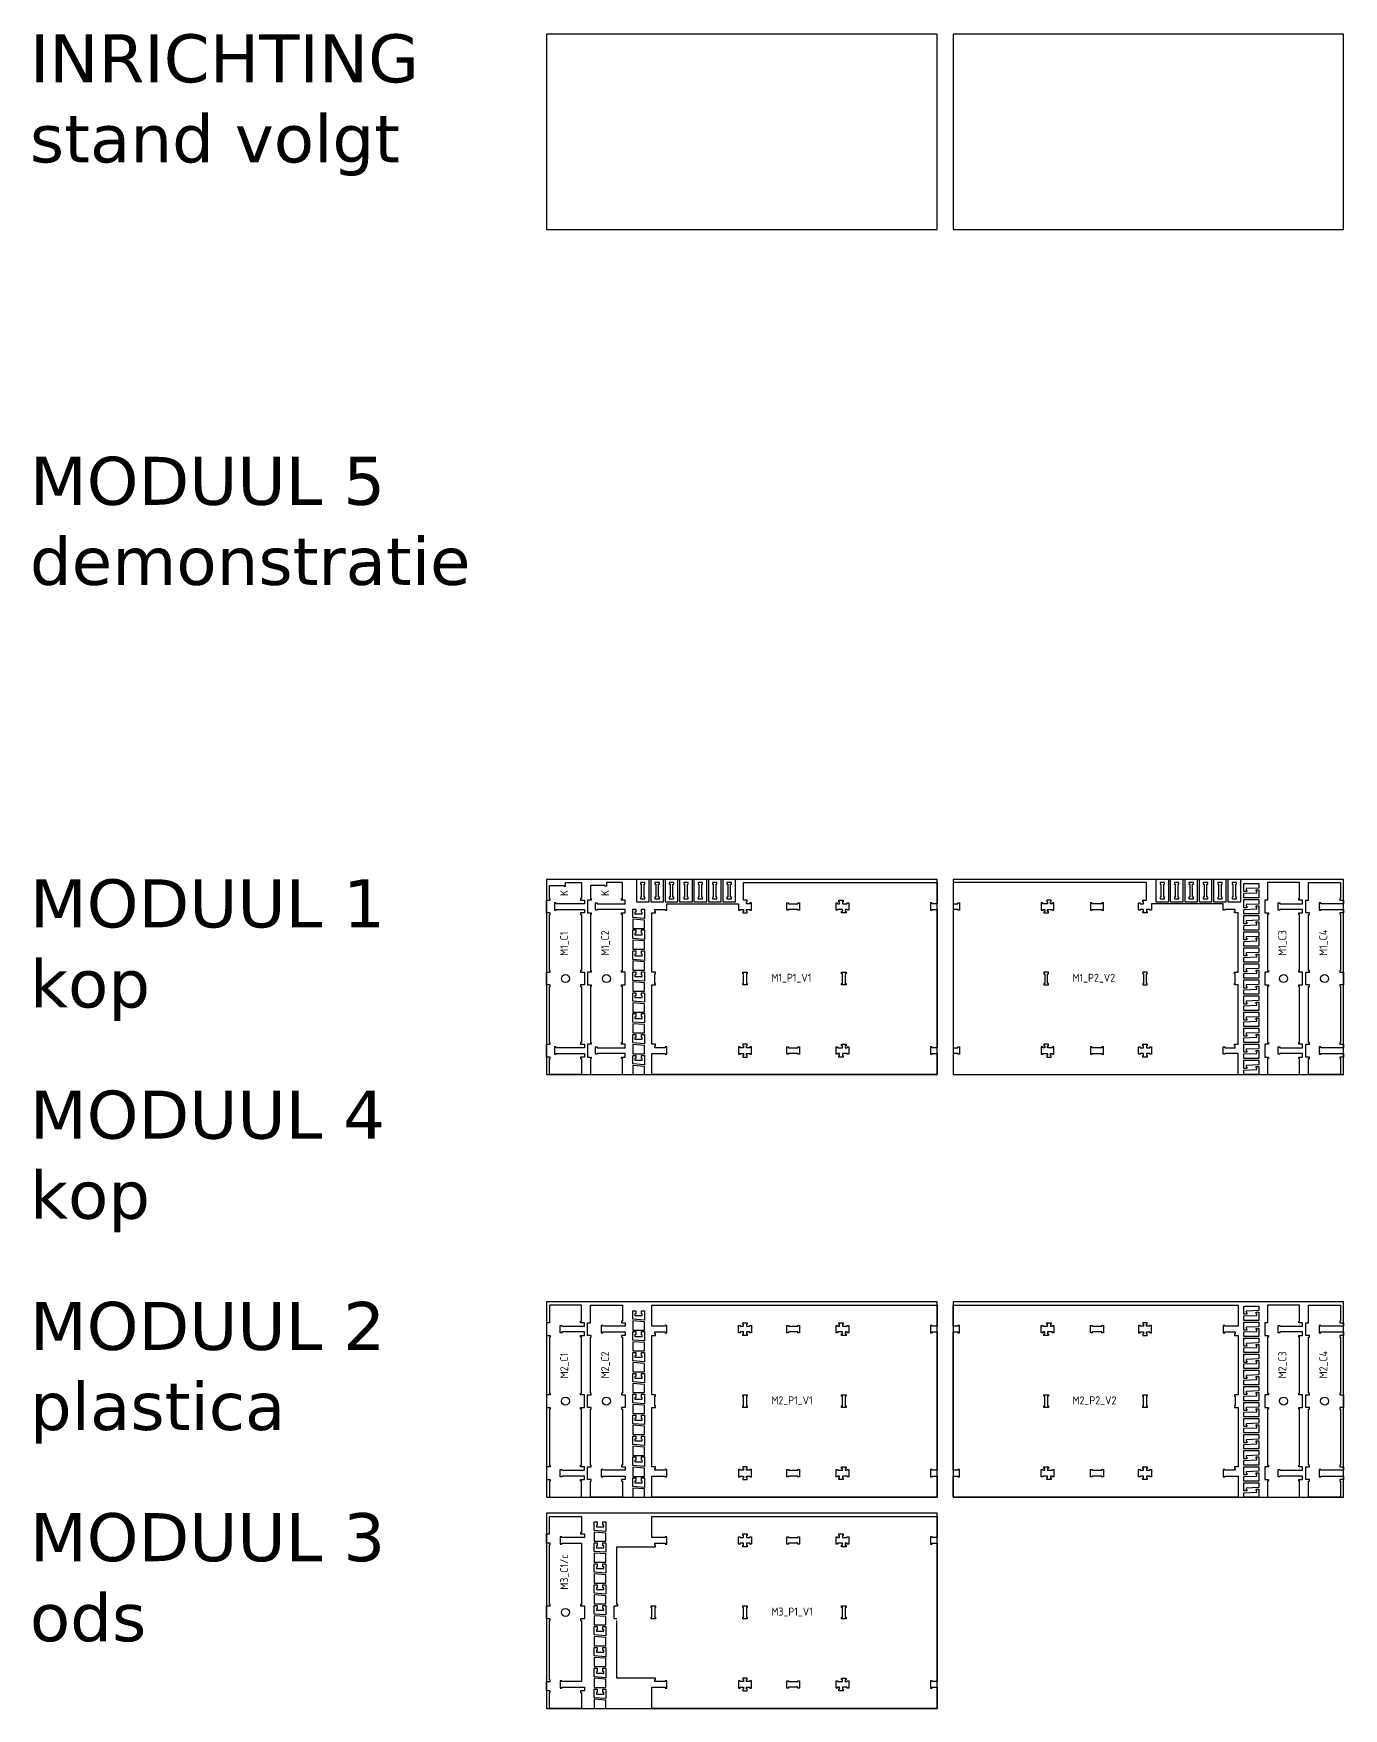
# Model space of a CAD drawing. Header units: millimetres. Extents: x -18174 to 50972, y 6312 to 16778.
# Drawn here: x -18174 to -9988, y 6313 to 16778 of the extents above; entities that cross this region are included whole.
import ezdxf

# ---------------------------------------------------------------- set-up
doc = ezdxf.new("R2010")
doc.units = ezdxf.units.MM
doc.header["$MEASUREMENT"] = 0
for name, color, linetype in [('freeswerk_CODES', 50, 'Continuous'), ('freeswerk_ELEMENTEN', 7, 'Continuous'), ('freeswerk_PLATEN', 3, 'Continuous')]:
    doc.layers.add(name, color=color, linetype=linetype)

msp = doc.modelspace()

# ---------------------------------------------------------------- linework, layer by layer
for centre in [(-14850, 10873), (-14594, 10873), (-10362, 10873), (-10106, 10873), (-14850, 8233), (-14594, 8233), (-10362, 8233), (-10106, 8233), (-14850, 6913)]:
    msp.add_circle(centre, 25)
at = {"layer": 'freeswerk_ELEMENTEN'}
for points in [[(-14732, 11363), (-14732, 11341), (-14908, 11341), (-14908, 11346), (-14918, 11346), (-14918, 11300), (-14908, 11300), (-14908, 11305), (-14732, 11305), (-14732, 11283), (-14755, 11283), (-14755, 11273), (-14750, 11273), (-14750, 10923), (-14755, 10923), (-14755, 10913), (-14732, 10913), (-14732, 10833), (-14755, 10833), (-14755, 10823), (-14750, 10823), (-14750, 10473), (-14755, 10473), (-14755, 10463), (-14732, 10463), (-14732, 10441), (-14908, 10441), (-14908, 10446), (-14918, 10446), (-14918, 10400), (-14908, 10400), (-14908, 10405), (-14732, 10405), (-14732, 10383), (-14755, 10383), (-14755, 10373), (-14750, 10373), (-14750, 10273), (-14950, 10273), (-14950, 10373), (-14945, 10373), (-14945, 10383), (-14968, 10383), (-14968, 10463), (-14945, 10463), (-14945, 10473), (-14950, 10473), (-14950, 10823), (-14945, 10823), (-14945, 10833), (-14968, 10833), (-14968, 10913), (-14945, 10913), (-14945, 10923), (-14950, 10923), (-14950, 11273), (-14945, 11273), (-14945, 11283), (-14968, 11283), (-14968, 11363), (-14945, 11363), (-14945, 11373), (-14950, 11373), (-14950, 11455), (-14860, 11455), (-14860, 11450), (-14850, 11450), (-14850, 11473), (-14750, 11473), (-14750, 11373), (-14755, 11373), (-14755, 11363)], [(-14476, 11363), (-14499, 11363), (-14499, 11373), (-14494, 11373), (-14494, 11473), (-14594, 11473), (-14594, 11450), (-14604, 11450), (-14604, 11455), (-14694, 11455), (-14694, 11373), (-14689, 11373), (-14689, 11363), (-14712, 11363), (-14712, 11283), (-14689, 11283), (-14689, 11273), (-14694, 11273), (-14694, 10923), (-14689, 10923), (-14689, 10913), (-14712, 10913), (-14712, 10833), (-14689, 10833), (-14689, 10823), (-14694, 10823), (-14694, 10473), (-14689, 10473), (-14689, 10463), (-14712, 10463), (-14712, 10383), (-14689, 10383), (-14689, 10373), (-14694, 10373), (-14694, 10273), (-14494, 10273), (-14494, 10373), (-14499, 10373), (-14499, 10383), (-14476, 10383), (-14476, 10405), (-14652, 10405), (-14652, 10400), (-14662, 10400), (-14662, 10446), (-14652, 10446), (-14652, 10441), (-14476, 10441), (-14476, 10463), (-14499, 10463), (-14499, 10473), (-14494, 10473), (-14494, 10823), (-14499, 10823), (-14499, 10833), (-14476, 10833), (-14476, 10913), (-14499, 10913), (-14499, 10923), (-14494, 10923), (-14494, 11273), (-14499, 11273), (-14499, 11283), (-14476, 11283), (-14476, 11305), (-14652, 11305), (-14652, 11300), (-14662, 11300), (-14662, 11346), (-14652, 11346), (-14652, 11341), (-14476, 11341)], [(-14327, 11493), (-14407, 11493), (-14407, 11352), (-14327, 11352)], [(-14353, 11463), (-14353, 11473), (-14381, 11473), (-14381, 11463), (-14376, 11463), (-14376, 11382), (-14381, 11382), (-14381, 11372), (-14353, 11372), (-14353, 11382), (-14358, 11382), (-14358, 11463)], [(-14237, 11493), (-14317, 11493), (-14317, 11352), (-14237, 11352)], [(-14227, 11300), (-14217, 11300), (-14217, 11341), (-13768, 11341), (-13768, 11300), (-13758, 11300), (-13758, 11305), (-13737, 11305), (-13737, 11293), (-13742, 11293), (-13742, 11283), (-13714, 11283), (-13714, 11293), (-13719, 11293), (-13719, 11305), (-13698, 11305), (-13698, 11300), (-13688, 11300), (-13688, 11346), (-13698, 11346), (-13698, 11341), (-13719, 11341), (-13719, 11353), (-13714, 11353), (-13714, 11363), (-13737, 11363), (-13737, 11473), (-12528, 11473), (-12528, 11341), (-12558, 11341), (-12558, 11346), (-12568, 11346), (-12568, 11300), (-12558, 11300), (-12558, 11305), (-12528, 11305), (-12528, 10441), (-12558, 10441), (-12558, 10446), (-12568, 10446), (-12568, 10400), (-12558, 10400), (-12558, 10405), (-12528, 10405), (-12528, 10273), (-14310, 10273), (-14310, 10405), (-14227, 10405), (-14227, 10400), (-14217, 10400), (-14217, 10446), (-14227, 10446), (-14227, 10441), (-14292, 10441), (-14292, 10453), (-14287, 10453), (-14287, 10463), (-14310, 10463), (-14310, 10833), (-14287, 10833), (-14287, 10843), (-14292, 10843), (-14292, 10903), (-14287, 10903), (-14287, 10913), (-14310, 10913), (-14310, 11283), (-14287, 11283), (-14287, 11293), (-14292, 11293), (-14292, 11305), (-14227, 11305)], [(-14263, 11463), (-14263, 11473), (-14291, 11473), (-14291, 11463), (-14286, 11463), (-14286, 11382), (-14291, 11382), (-14291, 11372), (-14263, 11372), (-14263, 11382), (-14268, 11382), (-14268, 11463)], [(-14147, 11493), (-14227, 11493), (-14227, 11352), (-14147, 11352)], [(-14173, 11463), (-14173, 11473), (-14201, 11473), (-14201, 11463), (-14196, 11463), (-14196, 11382), (-14201, 11382), (-14201, 11372), (-14173, 11372), (-14173, 11382), (-14178, 11382), (-14178, 11463)], [(-14057, 11493), (-14137, 11493), (-14137, 11352), (-14057, 11352)], [(-14083, 11463), (-14083, 11473), (-14111, 11473), (-14111, 11463), (-14106, 11463), (-14106, 11382), (-14111, 11382), (-14111, 11372), (-14083, 11372), (-14083, 11382), (-14088, 11382), (-14088, 11463)], [(-13967, 11493), (-14047, 11493), (-14047, 11352), (-13967, 11352)], [(-13993, 11463), (-13993, 11473), (-14021, 11473), (-14021, 11463), (-14016, 11463), (-14016, 11382), (-14021, 11382), (-14021, 11372), (-13993, 11372), (-13993, 11382), (-13998, 11382), (-13998, 11463)], [(-13877, 11493), (-13957, 11493), (-13957, 11352), (-13877, 11352)], [(-13903, 11463), (-13903, 11473), (-13931, 11473), (-13931, 11463), (-13926, 11463), (-13926, 11382), (-13931, 11382), (-13931, 11372), (-13903, 11372), (-13903, 11382), (-13908, 11382), (-13908, 11463)], [(-13787, 11493), (-13867, 11493), (-13867, 11352), (-13787, 11352)], [(-13813, 11463), (-13813, 11473), (-13841, 11473), (-13841, 11463), (-13836, 11463), (-13836, 11382), (-13841, 11382), (-13841, 11372), (-13813, 11372), (-13813, 11382), (-13818, 11382), (-13818, 11463)], [(-10729, 11300), (-10739, 11300), (-10739, 11341), (-11188, 11341), (-11188, 11300), (-11198, 11300), (-11198, 11305), (-11219, 11305), (-11219, 11293), (-11214, 11293), (-11214, 11283), (-11242, 11283), (-11242, 11293), (-11237, 11293), (-11237, 11305), (-11258, 11305), (-11258, 11300), (-11268, 11300), (-11268, 11346), (-11258, 11346), (-11258, 11341), (-11237, 11341), (-11237, 11353), (-11242, 11353), (-11242, 11363), (-11219, 11363), (-11219, 11473), (-12428, 11473), (-12428, 11341), (-12398, 11341), (-12398, 11346), (-12388, 11346), (-12388, 11300), (-12398, 11300), (-12398, 11305), (-12428, 11305), (-12428, 10441), (-12398, 10441), (-12398, 10446), (-12388, 10446), (-12388, 10400), (-12398, 10400), (-12398, 10405), (-12428, 10405), (-12428, 10273), (-10646, 10273), (-10646, 10405), (-10729, 10405), (-10729, 10400), (-10739, 10400), (-10739, 10446), (-10729, 10446), (-10729, 10441), (-10664, 10441), (-10664, 10453), (-10669, 10453), (-10669, 10463), (-10646, 10463), (-10646, 10833), (-10669, 10833), (-10669, 10843), (-10664, 10843), (-10664, 10903), (-10669, 10903), (-10669, 10913), (-10646, 10913), (-10646, 11283), (-10669, 11283), (-10669, 11293), (-10664, 11293), (-10664, 11305), (-10729, 11305)], [(-11080, 11493), (-11160, 11493), (-11160, 11352), (-11080, 11352)], [(-11106, 11463), (-11106, 11473), (-11134, 11473), (-11134, 11463), (-11129, 11463), (-11129, 11382), (-11134, 11382), (-11134, 11372), (-11106, 11372), (-11106, 11382), (-11111, 11382), (-11111, 11463)], [(-10990, 11493), (-11070, 11493), (-11070, 11352), (-10990, 11352)], [(-11016, 11463), (-11016, 11473), (-11044, 11473), (-11044, 11463), (-11039, 11463), (-11039, 11382), (-11044, 11382), (-11044, 11372), (-11016, 11372), (-11016, 11382), (-11021, 11382), (-11021, 11463)], [(-10900, 11493), (-10980, 11493), (-10980, 11352), (-10900, 11352)], [(-10926, 11463), (-10926, 11473), (-10954, 11473), (-10954, 11463), (-10949, 11463), (-10949, 11382), (-10954, 11382), (-10954, 11372), (-10926, 11372), (-10926, 11382), (-10931, 11382), (-10931, 11463)], [(-10810, 11493), (-10890, 11493), (-10890, 11352), (-10810, 11352)], [(-10836, 11463), (-10836, 11473), (-10864, 11473), (-10864, 11463), (-10859, 11463), (-10859, 11382), (-10864, 11382), (-10864, 11372), (-10836, 11372), (-10836, 11382), (-10841, 11382), (-10841, 11463)], [(-10720, 11493), (-10800, 11493), (-10800, 11352), (-10720, 11352)], [(-10746, 11463), (-10746, 11473), (-10774, 11473), (-10774, 11463), (-10769, 11463), (-10769, 11382), (-10774, 11382), (-10774, 11372), (-10746, 11372), (-10746, 11382), (-10751, 11382), (-10751, 11463)], [(-10630, 11493), (-10710, 11493), (-10710, 11352), (-10630, 11352)], [(-10656, 11463), (-10656, 11473), (-10684, 11473), (-10684, 11463), (-10679, 11463), (-10679, 11382), (-10684, 11382), (-10684, 11372), (-10656, 11372), (-10656, 11382), (-10661, 11382), (-10661, 11463)], [(-10516, 11467), (-10516, 11439), (-10597, 11435), (-10597, 11426), (-10592, 11426), (-10592, 11417), (-10610, 11417), (-10610, 11467)], [(-10610, 11377), (-10610, 11406), (-10529, 11409), (-10529, 11419), (-10534, 11419), (-10534, 11428), (-10516, 11428), (-10516, 11377)], [(-10385, 10400), (-10395, 10400), (-10395, 10446), (-10385, 10446), (-10385, 10441), (-10244, 10441), (-10244, 10463), (-10267, 10463), (-10267, 10473), (-10262, 10473), (-10262, 10823), (-10267, 10823), (-10267, 10833), (-10244, 10833), (-10244, 10913), (-10267, 10913), (-10267, 10923), (-10262, 10923), (-10262, 11273), (-10267, 11273), (-10267, 11283), (-10244, 11283), (-10244, 11305), (-10385, 11305), (-10385, 11300), (-10395, 11300), (-10395, 11346), (-10385, 11346), (-10385, 11341), (-10244, 11341), (-10244, 11363), (-10267, 11363), (-10267, 11373), (-10262, 11373), (-10262, 11473), (-10462, 11473), (-10462, 11363), (-10480, 11363), (-10480, 11283), (-10457, 11283), (-10457, 11273), (-10462, 11273), (-10462, 10923), (-10457, 10923), (-10457, 10913), (-10480, 10913), (-10480, 10833), (-10457, 10833), (-10457, 10823), (-10462, 10823), (-10462, 10473), (-10457, 10473), (-10457, 10463), (-10480, 10463), (-10480, 10383), (-10457, 10383), (-10457, 10373), (-10462, 10373), (-10462, 10273), (-10262, 10273), (-10262, 10373), (-10267, 10373), (-10267, 10383), (-10244, 10383), (-10244, 10405), (-10385, 10405)], [(-10129, 10400), (-10129, 10405), (-9988, 10405), (-9988, 10383), (-10011, 10383), (-10011, 10373), (-10006, 10373), (-10006, 10273), (-10206, 10273), (-10206, 10373), (-10201, 10373), (-10201, 10383), (-10224, 10383), (-10224, 10463), (-10201, 10463), (-10201, 10473), (-10206, 10473), (-10206, 10823), (-10201, 10823), (-10201, 10833), (-10224, 10833), (-10224, 10913), (-10201, 10913), (-10201, 10923), (-10206, 10923), (-10206, 11273), (-10201, 11273), (-10201, 11283), (-10224, 11283), (-10224, 11363), (-10206, 11363), (-10206, 11473), (-10006, 11473), (-10006, 11373), (-10011, 11373), (-10011, 11363), (-9988, 11363), (-9988, 11341), (-10129, 11341), (-10129, 11346), (-10139, 11346), (-10139, 11300), (-10129, 11300), (-10129, 11305), (-9988, 11305), (-9988, 11283), (-10011, 11283), (-10011, 11273), (-10006, 11273), (-10006, 10923), (-10011, 10923), (-10011, 10913), (-9988, 10913), (-9988, 10833), (-10011, 10833), (-10011, 10823), (-10006, 10823), (-10006, 10473), (-10011, 10473), (-10011, 10463), (-9988, 10463), (-9988, 10441), (-10129, 10441), (-10129, 10446), (-10139, 10446), (-10139, 10400)], [(-14429, 11307), (-14411, 11307), (-14411, 11288), (-14416, 11288), (-14416, 11277), (-14370, 11277), (-14370, 11288), (-14375, 11288), (-14375, 11307), (-14357, 11307), (-14357, 11249), (-14429, 11254)], [(-13397, 11341), (-13397, 11346), (-13387, 11346), (-13387, 11300), (-13397, 11300), (-13397, 11305), (-13457, 11305), (-13457, 11300), (-13467, 11300), (-13467, 11346), (-13457, 11346), (-13457, 11341)], [(-13137, 11353), (-13142, 11353), (-13142, 11363), (-13114, 11363), (-13114, 11353), (-13119, 11353), (-13119, 11341), (-13089, 11341), (-13089, 11346), (-13079, 11346), (-13079, 11300), (-13089, 11300), (-13089, 11305), (-13101, 11305), (-13101, 11293), (-13096, 11293), (-13096, 11283), (-13124, 11283), (-13124, 11293), (-13119, 11293), (-13119, 11305), (-13149, 11305), (-13149, 11300), (-13159, 11300), (-13159, 11346), (-13149, 11346), (-13149, 11341), (-13137, 11341)], [(-11819, 11353), (-11814, 11353), (-11814, 11363), (-11842, 11363), (-11842, 11353), (-11837, 11353), (-11837, 11341), (-11867, 11341), (-11867, 11346), (-11877, 11346), (-11877, 11300), (-11867, 11300), (-11867, 11305), (-11855, 11305), (-11855, 11293), (-11860, 11293), (-11860, 11283), (-11832, 11283), (-11832, 11293), (-11837, 11293), (-11837, 11305), (-11807, 11305), (-11807, 11300), (-11797, 11300), (-11797, 11346), (-11807, 11346), (-11807, 11341), (-11819, 11341)], [(-11558, 11341), (-11558, 11346), (-11568, 11346), (-11568, 11300), (-11558, 11300), (-11558, 11305), (-11498, 11305), (-11498, 11300), (-11488, 11300), (-11488, 11346), (-11498, 11346), (-11498, 11341)], [(-10516, 11367), (-10516, 11338), (-10597, 11335), (-10597, 11325), (-10592, 11325), (-10592, 11316), (-10610, 11316), (-10610, 11367)], [(-10610, 11277), (-10610, 11305), (-10529, 11309), (-10529, 11318), (-10534, 11318), (-10534, 11327), (-10516, 11327), (-10516, 11277)], [(-14357, 11239), (-14429, 11244), (-14429, 11187), (-14357, 11187)], [(-10516, 11267), (-10516, 11238), (-10597, 11234), (-10597, 11225), (-10592, 11225), (-10592, 11216), (-10610, 11216), (-10610, 11267)], [(-10610, 11176), (-10610, 11205), (-10529, 11209), (-10529, 11218), (-10534, 11218), (-10534, 11227), (-10516, 11227), (-10516, 11176)], [(-14429, 11177), (-14411, 11177), (-14411, 11157), (-14416, 11157), (-14416, 11147), (-14370, 11147), (-14370, 11157), (-14375, 11157), (-14375, 11177), (-14357, 11177), (-14357, 11118), (-14429, 11124)], [(-14357, 11108), (-14429, 11114), (-14429, 11056), (-14357, 11056)], [(-10516, 11166), (-10516, 11137), (-10597, 11134), (-10597, 11125), (-10592, 11125), (-10592, 11115), (-10610, 11115), (-10610, 11166)], [(-10610, 11076), (-10610, 11105), (-10529, 11108), (-10529, 11117), (-10534, 11117), (-10534, 11127), (-10516, 11127), (-10516, 11076)], [(-14429, 11046), (-14411, 11046), (-14411, 11026), (-14416, 11026), (-14416, 11016), (-14370, 11016), (-14370, 11026), (-14375, 11026), (-14375, 11046), (-14357, 11046), (-14357, 10987), (-14429, 10993)], [(-10516, 11066), (-10516, 11037), (-10597, 11033), (-10597, 11024), (-10592, 11024), (-10592, 11015), (-10610, 11015), (-10610, 11066)], [(-10610, 10975), (-10610, 11004), (-10529, 11008), (-10529, 11017), (-10534, 11017), (-10534, 11026), (-10516, 11026), (-10516, 10975)], [(-14357, 10977), (-14429, 10983), (-14429, 10926), (-14357, 10926)], [(-14429, 10916), (-14411, 10916), (-14411, 10896), (-14416, 10896), (-14416, 10886), (-14370, 10886), (-14370, 10896), (-14375, 10896), (-14375, 10916), (-14357, 10916), (-14357, 10857), (-14429, 10862)], [(-13719, 10843), (-13714, 10843), (-13714, 10833), (-13742, 10833), (-13742, 10843), (-13737, 10843), (-13737, 10903), (-13742, 10903), (-13742, 10913), (-13714, 10913), (-13714, 10903), (-13719, 10903)], [(-13119, 10903), (-13124, 10903), (-13124, 10913), (-13096, 10913), (-13096, 10903), (-13101, 10903), (-13101, 10843), (-13096, 10843), (-13096, 10833), (-13124, 10833), (-13124, 10843), (-13119, 10843)], [(-11837, 10903), (-11832, 10903), (-11832, 10913), (-11860, 10913), (-11860, 10903), (-11855, 10903), (-11855, 10843), (-11860, 10843), (-11860, 10833), (-11832, 10833), (-11832, 10843), (-11837, 10843)], [(-11237, 10843), (-11242, 10843), (-11242, 10833), (-11214, 10833), (-11214, 10843), (-11219, 10843), (-11219, 10903), (-11214, 10903), (-11214, 10913), (-11242, 10913), (-11242, 10903), (-11237, 10903)], [(-10516, 10965), (-10516, 10937), (-10597, 10933), (-10597, 10924), (-10592, 10924), (-10592, 10915), (-10610, 10915), (-10610, 10965)], [(-10610, 10875), (-10610, 10904), (-10529, 10907), (-10529, 10917), (-10534, 10917), (-10534, 10926), (-10516, 10926), (-10516, 10875)], [(-14357, 10847), (-14429, 10852), (-14429, 10795), (-14357, 10795)], [(-14429, 10785), (-14411, 10785), (-14411, 10765), (-14416, 10765), (-14416, 10755), (-14370, 10755), (-14370, 10765), (-14375, 10765), (-14375, 10785), (-14357, 10785), (-14357, 10726), (-14429, 10732)], [(-10516, 10865), (-10516, 10836), (-10597, 10833), (-10597, 10823), (-10592, 10823), (-10592, 10814), (-10610, 10814), (-10610, 10865)], [(-10610, 10775), (-10610, 10803), (-10529, 10807), (-10529, 10816), (-10534, 10816), (-10534, 10825), (-10516, 10825), (-10516, 10775)], [(-14357, 10716), (-14429, 10722), (-14429, 10664), (-14357, 10664)], [(-10516, 10765), (-10516, 10736), (-10597, 10732), (-10597, 10723), (-10592, 10723), (-10592, 10714), (-10610, 10714), (-10610, 10765)], [(-10610, 10674), (-10610, 10703), (-10529, 10707), (-10529, 10716), (-10534, 10716), (-10534, 10725), (-10516, 10725), (-10516, 10674)], [(-14429, 10654), (-14411, 10654), (-14411, 10635), (-14416, 10635), (-14416, 10624), (-14370, 10624), (-14370, 10635), (-14375, 10635), (-14375, 10654), (-14357, 10654), (-14357, 10596), (-14429, 10601)], [(-14357, 10586), (-14429, 10591), (-14429, 10534), (-14357, 10534)], [(-10516, 10664), (-10516, 10635), (-10597, 10632), (-10597, 10622), (-10592, 10622), (-10592, 10613), (-10610, 10613), (-10610, 10664)], [(-10610, 10574), (-10610, 10603), (-10529, 10606), (-10529, 10615), (-10534, 10615), (-10534, 10625), (-10516, 10625), (-10516, 10574)], [(-14429, 10524), (-14411, 10524), (-14411, 10504), (-14416, 10504), (-14416, 10494), (-14370, 10494), (-14370, 10504), (-14375, 10504), (-14375, 10524), (-14357, 10524), (-14357, 10465), (-14429, 10471)], [(-10516, 10564), (-10516, 10535), (-10597, 10531), (-10597, 10522), (-10592, 10522), (-10592, 10513), (-10610, 10513), (-10610, 10564)], [(-10610, 10473), (-10610, 10502), (-10529, 10506), (-10529, 10515), (-10534, 10515), (-10534, 10524), (-10516, 10524), (-10516, 10473)], [(-14357, 10455), (-14429, 10461), (-14429, 10403), (-14357, 10403)], [(-14429, 10393), (-14411, 10393), (-14411, 10373), (-14416, 10373), (-14416, 10363), (-14370, 10363), (-14370, 10373), (-14375, 10373), (-14375, 10393), (-14357, 10393), (-14357, 10334), (-14429, 10340)], [(-13688, 10446), (-13698, 10446), (-13698, 10441), (-13719, 10441), (-13719, 10453), (-13714, 10453), (-13714, 10463), (-13742, 10463), (-13742, 10453), (-13737, 10453), (-13737, 10441), (-13758, 10441), (-13758, 10446), (-13768, 10446), (-13768, 10400), (-13758, 10400), (-13758, 10405), (-13737, 10405), (-13737, 10393), (-13742, 10393), (-13742, 10383), (-13714, 10383), (-13714, 10393), (-13719, 10393), (-13719, 10405), (-13698, 10405), (-13698, 10400), (-13688, 10400)], [(-13397, 10441), (-13397, 10446), (-13387, 10446), (-13387, 10400), (-13397, 10400), (-13397, 10405), (-13457, 10405), (-13457, 10400), (-13467, 10400), (-13467, 10446), (-13457, 10446), (-13457, 10441)], [(-13119, 10453), (-13124, 10453), (-13124, 10463), (-13096, 10463), (-13096, 10453), (-13101, 10453), (-13101, 10441), (-13089, 10441), (-13089, 10446), (-13079, 10446), (-13079, 10400), (-13089, 10400), (-13089, 10405), (-13119, 10405), (-13119, 10393), (-13114, 10393), (-13114, 10383), (-13142, 10383), (-13142, 10393), (-13137, 10393), (-13137, 10405), (-13149, 10405), (-13149, 10400), (-13159, 10400), (-13159, 10446), (-13149, 10446), (-13149, 10441), (-13119, 10441)], [(-11837, 10453), (-11832, 10453), (-11832, 10463), (-11860, 10463), (-11860, 10453), (-11855, 10453), (-11855, 10441), (-11867, 10441), (-11867, 10446), (-11877, 10446), (-11877, 10400), (-11867, 10400), (-11867, 10405), (-11837, 10405), (-11837, 10393), (-11842, 10393), (-11842, 10383), (-11814, 10383), (-11814, 10393), (-11819, 10393), (-11819, 10405), (-11807, 10405), (-11807, 10400), (-11797, 10400), (-11797, 10446), (-11807, 10446), (-11807, 10441), (-11837, 10441)], [(-11558, 10441), (-11558, 10446), (-11568, 10446), (-11568, 10400), (-11558, 10400), (-11558, 10405), (-11498, 10405), (-11498, 10400), (-11488, 10400), (-11488, 10446), (-11498, 10446), (-11498, 10441)], [(-11268, 10446), (-11258, 10446), (-11258, 10441), (-11237, 10441), (-11237, 10453), (-11242, 10453), (-11242, 10463), (-11214, 10463), (-11214, 10453), (-11219, 10453), (-11219, 10441), (-11198, 10441), (-11198, 10446), (-11188, 10446), (-11188, 10400), (-11198, 10400), (-11198, 10405), (-11219, 10405), (-11219, 10393), (-11214, 10393), (-11214, 10383), (-11242, 10383), (-11242, 10393), (-11237, 10393), (-11237, 10405), (-11258, 10405), (-11258, 10400), (-11268, 10400)], [(-10516, 10463), (-10516, 10435), (-10597, 10431), (-10597, 10422), (-10592, 10422), (-10592, 10413), (-10610, 10413), (-10610, 10463)], [(-10610, 10373), (-10610, 10402), (-10529, 10405), (-10529, 10415), (-10534, 10415), (-10534, 10424), (-10516, 10424), (-10516, 10373)], [(-10516, 10363), (-10516, 10334), (-10597, 10330), (-10597, 10321), (-10592, 10321), (-10592, 10312), (-10610, 10312), (-10610, 10363)], [(-14357, 10324), (-14429, 10330), (-14429, 10273), (-14357, 10273)], [(-10610, 10273), (-10610, 10301), (-10529, 10305), (-10529, 10314), (-10534, 10314), (-10534, 10323), (-10516, 10323), (-10516, 10273)], [(-14873, 7760), (-14883, 7760), (-14883, 7806), (-14873, 7806), (-14873, 7801), (-14732, 7801), (-14732, 7823), (-14755, 7823), (-14755, 7833), (-14750, 7833), (-14750, 8183), (-14755, 8183), (-14755, 8193), (-14732, 8193), (-14732, 8273), (-14755, 8273), (-14755, 8283), (-14750, 8283), (-14750, 8633), (-14755, 8633), (-14755, 8643), (-14732, 8643), (-14732, 8665), (-14873, 8665), (-14873, 8660), (-14883, 8660), (-14883, 8706), (-14873, 8706), (-14873, 8701), (-14732, 8701), (-14732, 8723), (-14755, 8723), (-14755, 8733), (-14750, 8733), (-14750, 8833), (-14950, 8833), (-14950, 8723), (-14968, 8723), (-14968, 8643), (-14945, 8643), (-14945, 8633), (-14950, 8633), (-14950, 8283), (-14945, 8283), (-14945, 8273), (-14968, 8273), (-14968, 8193), (-14945, 8193), (-14945, 8183), (-14950, 8183), (-14950, 7833), (-14945, 7833), (-14945, 7823), (-14968, 7823), (-14968, 7743), (-14945, 7743), (-14945, 7733), (-14950, 7733), (-14950, 7633), (-14750, 7633), (-14750, 7733), (-14755, 7733), (-14755, 7743), (-14732, 7743), (-14732, 7765), (-14873, 7765)], [(-14617, 7760), (-14617, 7765), (-14476, 7765), (-14476, 7743), (-14499, 7743), (-14499, 7733), (-14494, 7733), (-14494, 7633), (-14694, 7633), (-14694, 7733), (-14689, 7733), (-14689, 7743), (-14712, 7743), (-14712, 7823), (-14689, 7823), (-14689, 7833), (-14694, 7833), (-14694, 8183), (-14689, 8183), (-14689, 8193), (-14712, 8193), (-14712, 8273), (-14689, 8273), (-14689, 8283), (-14694, 8283), (-14694, 8633), (-14689, 8633), (-14689, 8643), (-14712, 8643), (-14712, 8723), (-14694, 8723), (-14694, 8833), (-14494, 8833), (-14494, 8733), (-14499, 8733), (-14499, 8723), (-14476, 8723), (-14476, 8701), (-14617, 8701), (-14617, 8706), (-14627, 8706), (-14627, 8660), (-14617, 8660), (-14617, 8665), (-14476, 8665), (-14476, 8643), (-14499, 8643), (-14499, 8633), (-14494, 8633), (-14494, 8283), (-14499, 8283), (-14499, 8273), (-14476, 8273), (-14476, 8193), (-14499, 8193), (-14499, 8183), (-14494, 8183), (-14494, 7833), (-14499, 7833), (-14499, 7823), (-14476, 7823), (-14476, 7801), (-14617, 7801), (-14617, 7806), (-14627, 7806), (-14627, 7760)], [(-14429, 8798), (-14411, 8798), (-14411, 8778), (-14416, 8778), (-14416, 8768), (-14370, 8768), (-14370, 8778), (-14375, 8778), (-14375, 8798), (-14357, 8798), (-14357, 8739), (-14429, 8745)], [(-12528, 8833), (-12528, 8701), (-12558, 8701), (-12558, 8706), (-12568, 8706), (-12568, 8660), (-12558, 8660), (-12558, 8665), (-12528, 8665), (-12528, 7801), (-12558, 7801), (-12558, 7806), (-12568, 7806), (-12568, 7760), (-12558, 7760), (-12558, 7765), (-12528, 7765), (-12528, 7633), (-14310, 7633), (-14310, 7765), (-14227, 7765), (-14227, 7760), (-14217, 7760), (-14217, 7806), (-14227, 7806), (-14227, 7801), (-14292, 7801), (-14292, 7813), (-14287, 7813), (-14287, 7823), (-14310, 7823), (-14310, 8193), (-14287, 8193), (-14287, 8203), (-14292, 8203), (-14292, 8263), (-14287, 8263), (-14287, 8273), (-14310, 8273), (-14310, 8643), (-14287, 8643), (-14287, 8653), (-14292, 8653), (-14292, 8665), (-14227, 8665), (-14227, 8660), (-14217, 8660), (-14217, 8706), (-14227, 8706), (-14227, 8701), (-14310, 8701), (-14310, 8833)], [(-12428, 7633), (-12428, 7765), (-12398, 7765), (-12398, 7760), (-12388, 7760), (-12388, 7806), (-12398, 7806), (-12398, 7801), (-12428, 7801), (-12428, 8665), (-12398, 8665), (-12398, 8660), (-12388, 8660), (-12388, 8706), (-12398, 8706), (-12398, 8701), (-12428, 8701), (-12428, 8833), (-10646, 8833), (-10646, 8701), (-10729, 8701), (-10729, 8706), (-10739, 8706), (-10739, 8660), (-10729, 8660), (-10729, 8665), (-10664, 8665), (-10664, 8653), (-10669, 8653), (-10669, 8643), (-10646, 8643), (-10646, 8273), (-10669, 8273), (-10669, 8263), (-10664, 8263), (-10664, 8203), (-10669, 8203), (-10669, 8193), (-10646, 8193), (-10646, 7823), (-10669, 7823), (-10669, 7813), (-10664, 7813), (-10664, 7801), (-10729, 7801), (-10729, 7806), (-10739, 7806), (-10739, 7760), (-10729, 7760), (-10729, 7765), (-10646, 7765), (-10646, 7633)], [(-10516, 8827), (-10516, 8799), (-10597, 8795), (-10597, 8786), (-10592, 8786), (-10592, 8777), (-10610, 8777), (-10610, 8827)], [(-10385, 7760), (-10395, 7760), (-10395, 7806), (-10385, 7806), (-10385, 7801), (-10244, 7801), (-10244, 7823), (-10267, 7823), (-10267, 7833), (-10262, 7833), (-10262, 8183), (-10267, 8183), (-10267, 8193), (-10244, 8193), (-10244, 8273), (-10267, 8273), (-10267, 8283), (-10262, 8283), (-10262, 8633), (-10267, 8633), (-10267, 8643), (-10244, 8643), (-10244, 8665), (-10385, 8665), (-10385, 8660), (-10395, 8660), (-10395, 8706), (-10385, 8706), (-10385, 8701), (-10244, 8701), (-10244, 8723), (-10267, 8723), (-10267, 8733), (-10262, 8733), (-10262, 8833), (-10462, 8833), (-10462, 8723), (-10480, 8723), (-10480, 8643), (-10457, 8643), (-10457, 8633), (-10462, 8633), (-10462, 8283), (-10457, 8283), (-10457, 8273), (-10480, 8273), (-10480, 8193), (-10457, 8193), (-10457, 8183), (-10462, 8183), (-10462, 7833), (-10457, 7833), (-10457, 7823), (-10480, 7823), (-10480, 7743), (-10457, 7743), (-10457, 7733), (-10462, 7733), (-10462, 7633), (-10262, 7633), (-10262, 7733), (-10267, 7733), (-10267, 7743), (-10244, 7743), (-10244, 7765), (-10385, 7765)], [(-10129, 7760), (-10129, 7765), (-9988, 7765), (-9988, 7743), (-10011, 7743), (-10011, 7733), (-10006, 7733), (-10006, 7633), (-10206, 7633), (-10206, 7733), (-10201, 7733), (-10201, 7743), (-10224, 7743), (-10224, 7823), (-10201, 7823), (-10201, 7833), (-10206, 7833), (-10206, 8183), (-10201, 8183), (-10201, 8193), (-10224, 8193), (-10224, 8273), (-10201, 8273), (-10201, 8283), (-10206, 8283), (-10206, 8633), (-10201, 8633), (-10201, 8643), (-10224, 8643), (-10224, 8723), (-10206, 8723), (-10206, 8833), (-10006, 8833), (-10006, 8733), (-10011, 8733), (-10011, 8723), (-9988, 8723), (-9988, 8701), (-10129, 8701), (-10129, 8706), (-10139, 8706), (-10139, 8660), (-10129, 8660), (-10129, 8665), (-9988, 8665), (-9988, 8643), (-10011, 8643), (-10011, 8633), (-10006, 8633), (-10006, 8283), (-10011, 8283), (-10011, 8273), (-9988, 8273), (-9988, 8193), (-10011, 8193), (-10011, 8183), (-10006, 8183), (-10006, 7833), (-10011, 7833), (-10011, 7823), (-9988, 7823), (-9988, 7801), (-10129, 7801), (-10129, 7806), (-10139, 7806), (-10139, 7760)], [(-14357, 8729), (-14429, 8735), (-14429, 8677), (-14357, 8677)], [(-13737, 8713), (-13742, 8713), (-13742, 8723), (-13714, 8723), (-13714, 8713), (-13719, 8713), (-13719, 8701), (-13698, 8701), (-13698, 8706), (-13688, 8706), (-13688, 8660), (-13698, 8660), (-13698, 8665), (-13719, 8665), (-13719, 8653), (-13714, 8653), (-13714, 8643), (-13742, 8643), (-13742, 8653), (-13737, 8653), (-13737, 8665), (-13758, 8665), (-13758, 8660), (-13768, 8660), (-13768, 8706), (-13758, 8706), (-13758, 8701), (-13737, 8701)], [(-13397, 8701), (-13397, 8706), (-13387, 8706), (-13387, 8660), (-13397, 8660), (-13397, 8665), (-13457, 8665), (-13457, 8660), (-13467, 8660), (-13467, 8706), (-13457, 8706), (-13457, 8701)], [(-13137, 8713), (-13142, 8713), (-13142, 8723), (-13114, 8723), (-13114, 8713), (-13119, 8713), (-13119, 8701), (-13089, 8701), (-13089, 8706), (-13079, 8706), (-13079, 8660), (-13089, 8660), (-13089, 8665), (-13101, 8665), (-13101, 8653), (-13096, 8653), (-13096, 8643), (-13124, 8643), (-13124, 8653), (-13119, 8653), (-13119, 8665), (-13149, 8665), (-13149, 8660), (-13159, 8660), (-13159, 8706), (-13149, 8706), (-13149, 8701), (-13137, 8701)], [(-11837, 8653), (-11832, 8653), (-11832, 8643), (-11860, 8643), (-11860, 8653), (-11855, 8653), (-11855, 8665), (-11867, 8665), (-11867, 8660), (-11877, 8660), (-11877, 8706), (-11867, 8706), (-11867, 8701), (-11837, 8701), (-11837, 8713), (-11842, 8713), (-11842, 8723), (-11814, 8723), (-11814, 8713), (-11819, 8713), (-11819, 8701), (-11807, 8701), (-11807, 8706), (-11797, 8706), (-11797, 8660), (-11807, 8660), (-11807, 8665), (-11837, 8665)], [(-11558, 8665), (-11558, 8660), (-11568, 8660), (-11568, 8706), (-11558, 8706), (-11558, 8701), (-11498, 8701), (-11498, 8706), (-11488, 8706), (-11488, 8660), (-11498, 8660), (-11498, 8665)], [(-11268, 8660), (-11258, 8660), (-11258, 8665), (-11237, 8665), (-11237, 8653), (-11242, 8653), (-11242, 8643), (-11214, 8643), (-11214, 8653), (-11219, 8653), (-11219, 8665), (-11198, 8665), (-11198, 8660), (-11188, 8660), (-11188, 8706), (-11198, 8706), (-11198, 8701), (-11219, 8701), (-11219, 8713), (-11214, 8713), (-11214, 8723), (-11242, 8723), (-11242, 8713), (-11237, 8713), (-11237, 8701), (-11258, 8701), (-11258, 8706), (-11268, 8706)], [(-10610, 8737), (-10610, 8766), (-10529, 8769), (-10529, 8779), (-10534, 8779), (-10534, 8788), (-10516, 8788), (-10516, 8737)], [(-10516, 8727), (-10516, 8698), (-10597, 8695), (-10597, 8685), (-10592, 8685), (-10592, 8676), (-10610, 8676), (-10610, 8727)], [(-10610, 8637), (-10610, 8665), (-10529, 8669), (-10529, 8678), (-10534, 8678), (-10534, 8687), (-10516, 8687), (-10516, 8637)], [(-14429, 8667), (-14411, 8667), (-14411, 8648), (-14416, 8648), (-14416, 8637), (-14370, 8637), (-14370, 8648), (-14375, 8648), (-14375, 8667), (-14357, 8667), (-14357, 8609), (-14429, 8614)], [(-14357, 8599), (-14429, 8604), (-14429, 8547), (-14357, 8547)], [(-10516, 8627), (-10516, 8598), (-10597, 8594), (-10597, 8585), (-10592, 8585), (-10592, 8576), (-10610, 8576), (-10610, 8627)], [(-10610, 8536), (-10610, 8565), (-10529, 8569), (-10529, 8578), (-10534, 8578), (-10534, 8587), (-10516, 8587), (-10516, 8536)], [(-14429, 8537), (-14411, 8537), (-14411, 8517), (-14416, 8517), (-14416, 8507), (-14370, 8507), (-14370, 8517), (-14375, 8517), (-14375, 8537), (-14357, 8537), (-14357, 8478), (-14429, 8484)], [(-10516, 8526), (-10516, 8497), (-10597, 8494), (-10597, 8485), (-10592, 8485), (-10592, 8475), (-10610, 8475), (-10610, 8526)], [(-10610, 8436), (-10610, 8465), (-10529, 8468), (-10529, 8477), (-10534, 8477), (-10534, 8487), (-10516, 8487), (-10516, 8436)], [(-14357, 8468), (-14429, 8474), (-14429, 8416), (-14357, 8416)], [(-14429, 8406), (-14411, 8406), (-14411, 8386), (-14416, 8386), (-14416, 8376), (-14370, 8376), (-14370, 8386), (-14375, 8386), (-14375, 8406), (-14357, 8406), (-14357, 8347), (-14429, 8353)], [(-10516, 8426), (-10516, 8397), (-10597, 8393), (-10597, 8384), (-10592, 8384), (-10592, 8375), (-10610, 8375), (-10610, 8426)], [(-10610, 8335), (-10610, 8364), (-10529, 8368), (-10529, 8377), (-10534, 8377), (-10534, 8386), (-10516, 8386), (-10516, 8335)], [(-14357, 8337), (-14429, 8343), (-14429, 8286), (-14357, 8286)], [(-14429, 8276), (-14411, 8276), (-14411, 8256), (-14416, 8256), (-14416, 8246), (-14370, 8246), (-14370, 8256), (-14375, 8256), (-14375, 8276), (-14357, 8276), (-14357, 8217), (-14429, 8222)], [(-13719, 8203), (-13714, 8203), (-13714, 8193), (-13742, 8193), (-13742, 8203), (-13737, 8203), (-13737, 8263), (-13742, 8263), (-13742, 8273), (-13714, 8273), (-13714, 8263), (-13719, 8263)], [(-13119, 8263), (-13124, 8263), (-13124, 8273), (-13096, 8273), (-13096, 8263), (-13101, 8263), (-13101, 8203), (-13096, 8203), (-13096, 8193), (-13124, 8193), (-13124, 8203), (-13119, 8203)], [(-11837, 8203), (-11832, 8203), (-11832, 8193), (-11860, 8193), (-11860, 8203), (-11855, 8203), (-11855, 8263), (-11860, 8263), (-11860, 8273), (-11832, 8273), (-11832, 8263), (-11837, 8263)], [(-11237, 8263), (-11242, 8263), (-11242, 8273), (-11214, 8273), (-11214, 8263), (-11219, 8263), (-11219, 8203), (-11214, 8203), (-11214, 8193), (-11242, 8193), (-11242, 8203), (-11237, 8203)], [(-10516, 8325), (-10516, 8297), (-10597, 8293), (-10597, 8284), (-10592, 8284), (-10592, 8275), (-10610, 8275), (-10610, 8325)], [(-10610, 8235), (-10610, 8264), (-10529, 8267), (-10529, 8277), (-10534, 8277), (-10534, 8286), (-10516, 8286), (-10516, 8235)], [(-14357, 8207), (-14429, 8212), (-14429, 8155), (-14357, 8155)], [(-10516, 8225), (-10516, 8196), (-10597, 8193), (-10597, 8183), (-10592, 8183), (-10592, 8174), (-10610, 8174), (-10610, 8225)], [(-10610, 8135), (-10610, 8163), (-10529, 8167), (-10529, 8176), (-10534, 8176), (-10534, 8185), (-10516, 8185), (-10516, 8135)], [(-14429, 8145), (-14411, 8145), (-14411, 8125), (-14416, 8125), (-14416, 8115), (-14370, 8115), (-14370, 8125), (-14375, 8125), (-14375, 8145), (-14357, 8145), (-14357, 8086), (-14429, 8092)], [(-14357, 8076), (-14429, 8082), (-14429, 8024), (-14357, 8024)], [(-10516, 8125), (-10516, 8096), (-10597, 8092), (-10597, 8083), (-10592, 8083), (-10592, 8074), (-10610, 8074), (-10610, 8125)], [(-10610, 8034), (-10610, 8063), (-10529, 8067), (-10529, 8076), (-10534, 8076), (-10534, 8085), (-10516, 8085), (-10516, 8034)], [(-14429, 8014), (-14411, 8014), (-14411, 7995), (-14416, 7995), (-14416, 7984), (-14370, 7984), (-14370, 7995), (-14375, 7995), (-14375, 8014), (-14357, 8014), (-14357, 7956), (-14429, 7961)], [(-10516, 8024), (-10516, 7995), (-10597, 7992), (-10597, 7982), (-10592, 7982), (-10592, 7973), (-10610, 7973), (-10610, 8024)], [(-10610, 7934), (-10610, 7963), (-10529, 7966), (-10529, 7975), (-10534, 7975), (-10534, 7985), (-10516, 7985), (-10516, 7934)], [(-14357, 7946), (-14429, 7951), (-14429, 7894), (-14357, 7894)], [(-14429, 7884), (-14411, 7884), (-14411, 7864), (-14416, 7864), (-14416, 7854), (-14370, 7854), (-14370, 7864), (-14375, 7864), (-14375, 7884), (-14357, 7884), (-14357, 7825), (-14429, 7831)], [(-10516, 7924), (-10516, 7895), (-10597, 7891), (-10597, 7882), (-10592, 7882), (-10592, 7873), (-10610, 7873), (-10610, 7924)], [(-10610, 7833), (-10610, 7862), (-10529, 7866), (-10529, 7875), (-10534, 7875), (-10534, 7884), (-10516, 7884), (-10516, 7833)], [(-14357, 7815), (-14429, 7821), (-14429, 7763), (-14357, 7763)], [(-14429, 7753), (-14411, 7753), (-14411, 7733), (-14416, 7733), (-14416, 7723), (-14370, 7723), (-14370, 7733), (-14375, 7733), (-14375, 7753), (-14357, 7753), (-14357, 7694), (-14429, 7700)], [(-13688, 7806), (-13698, 7806), (-13698, 7801), (-13719, 7801), (-13719, 7813), (-13714, 7813), (-13714, 7823), (-13742, 7823), (-13742, 7813), (-13737, 7813), (-13737, 7801), (-13758, 7801), (-13758, 7806), (-13768, 7806), (-13768, 7760), (-13758, 7760), (-13758, 7765), (-13737, 7765), (-13737, 7753), (-13742, 7753), (-13742, 7743), (-13714, 7743), (-13714, 7753), (-13719, 7753), (-13719, 7765), (-13698, 7765), (-13698, 7760), (-13688, 7760)], [(-13397, 7801), (-13397, 7806), (-13387, 7806), (-13387, 7760), (-13397, 7760), (-13397, 7765), (-13457, 7765), (-13457, 7760), (-13467, 7760), (-13467, 7806), (-13457, 7806), (-13457, 7801)], [(-13119, 7813), (-13124, 7813), (-13124, 7823), (-13096, 7823), (-13096, 7813), (-13101, 7813), (-13101, 7801), (-13089, 7801), (-13089, 7806), (-13079, 7806), (-13079, 7760), (-13089, 7760), (-13089, 7765), (-13119, 7765), (-13119, 7753), (-13114, 7753), (-13114, 7743), (-13142, 7743), (-13142, 7753), (-13137, 7753), (-13137, 7765), (-13149, 7765), (-13149, 7760), (-13159, 7760), (-13159, 7806), (-13149, 7806), (-13149, 7801), (-13119, 7801)], [(-11819, 7753), (-11814, 7753), (-11814, 7743), (-11842, 7743), (-11842, 7753), (-11837, 7753), (-11837, 7765), (-11867, 7765), (-11867, 7760), (-11877, 7760), (-11877, 7806), (-11867, 7806), (-11867, 7801), (-11855, 7801), (-11855, 7813), (-11860, 7813), (-11860, 7823), (-11832, 7823), (-11832, 7813), (-11837, 7813), (-11837, 7801), (-11807, 7801), (-11807, 7806), (-11797, 7806), (-11797, 7760), (-11807, 7760), (-11807, 7765), (-11819, 7765)], [(-11558, 7765), (-11558, 7760), (-11568, 7760), (-11568, 7806), (-11558, 7806), (-11558, 7801), (-11498, 7801), (-11498, 7806), (-11488, 7806), (-11488, 7760), (-11498, 7760), (-11498, 7765)], [(-11219, 7753), (-11214, 7753), (-11214, 7743), (-11242, 7743), (-11242, 7753), (-11237, 7753), (-11237, 7765), (-11258, 7765), (-11258, 7760), (-11268, 7760), (-11268, 7806), (-11258, 7806), (-11258, 7801), (-11237, 7801), (-11237, 7813), (-11242, 7813), (-11242, 7823), (-11214, 7823), (-11214, 7813), (-11219, 7813), (-11219, 7801), (-11198, 7801), (-11198, 7806), (-11188, 7806), (-11188, 7760), (-11198, 7760), (-11198, 7765), (-11219, 7765)], [(-10516, 7823), (-10516, 7795), (-10597, 7791), (-10597, 7782), (-10592, 7782), (-10592, 7773), (-10610, 7773), (-10610, 7823)], [(-10610, 7733), (-10610, 7762), (-10529, 7765), (-10529, 7775), (-10534, 7775), (-10534, 7784), (-10516, 7784), (-10516, 7733)], [(-14357, 7684), (-14429, 7690), (-14429, 7633), (-14357, 7633)], [(-10516, 7723), (-10516, 7694), (-10597, 7690), (-10597, 7681), (-10592, 7681), (-10592, 7672), (-10610, 7672), (-10610, 7723)], [(-10610, 7633), (-10610, 7661), (-10529, 7665), (-10529, 7674), (-10534, 7674), (-10534, 7683), (-10516, 7683), (-10516, 7633)], [(-14755, 6953), (-14732, 6953), (-14732, 6873), (-14755, 6873), (-14755, 6863), (-14750, 6863), (-14750, 6481), (-14873, 6481), (-14873, 6486), (-14883, 6486), (-14883, 6440), (-14873, 6440), (-14873, 6445), (-14732, 6445), (-14732, 6423), (-14755, 6423), (-14755, 6413), (-14750, 6413), (-14750, 6313), (-14950, 6313), (-14950, 6413), (-14945, 6413), (-14945, 6423), (-14968, 6423), (-14968, 6481), (-14945, 6481), (-14945, 6491), (-14950, 6491), (-14950, 6863), (-14945, 6863), (-14945, 6873), (-14968, 6873), (-14968, 6953), (-14945, 6953), (-14945, 6963), (-14950, 6963), (-14950, 7335), (-14945, 7335), (-14945, 7345), (-14968, 7345), (-14968, 7403), (-14950, 7403), (-14950, 7513), (-14750, 7513), (-14750, 7413), (-14755, 7413), (-14755, 7403), (-14732, 7403), (-14732, 7381), (-14873, 7381), (-14873, 7386), (-14883, 7386), (-14883, 7340), (-14873, 7340), (-14873, 7345), (-14750, 7345), (-14750, 6963), (-14755, 6963)], [(-14670, 7478), (-14652, 7478), (-14652, 7458), (-14657, 7458), (-14657, 7448), (-14611, 7448), (-14611, 7458), (-14616, 7458), (-14616, 7478), (-14598, 7478), (-14598, 7419), (-14670, 7425)], [(-14598, 7409), (-14670, 7415), (-14670, 7357), (-14598, 7357)], [(-14670, 7347), (-14652, 7347), (-14652, 7328), (-14657, 7328), (-14657, 7317), (-14611, 7317), (-14611, 7328), (-14616, 7328), (-14616, 7347), (-14598, 7347), (-14598, 7289), (-14670, 7294)], [(-13737, 7393), (-13742, 7393), (-13742, 7403), (-13714, 7403), (-13714, 7393), (-13719, 7393), (-13719, 7381), (-13698, 7381), (-13698, 7386), (-13688, 7386), (-13688, 7340), (-13698, 7340), (-13698, 7345), (-13719, 7345), (-13719, 7333), (-13714, 7333), (-13714, 7323), (-13742, 7323), (-13742, 7333), (-13737, 7333), (-13737, 7345), (-13758, 7345), (-13758, 7340), (-13768, 7340), (-13768, 7386), (-13758, 7386), (-13758, 7381), (-13737, 7381)], [(-13397, 7381), (-13397, 7386), (-13387, 7386), (-13387, 7340), (-13397, 7340), (-13397, 7345), (-13457, 7345), (-13457, 7340), (-13467, 7340), (-13467, 7386), (-13457, 7386), (-13457, 7381)], [(-13137, 7393), (-13142, 7393), (-13142, 7403), (-13114, 7403), (-13114, 7393), (-13119, 7393), (-13119, 7381), (-13089, 7381), (-13089, 7386), (-13079, 7386), (-13079, 7340), (-13089, 7340), (-13089, 7345), (-13101, 7345), (-13101, 7333), (-13096, 7333), (-13096, 7323), (-13124, 7323), (-13124, 7333), (-13119, 7333), (-13119, 7345), (-13149, 7345), (-13149, 7340), (-13159, 7340), (-13159, 7386), (-13149, 7386), (-13149, 7381), (-13137, 7381)], [(-14598, 7279), (-14670, 7284), (-14670, 7227), (-14598, 7227)], [(-14670, 7217), (-14652, 7217), (-14652, 7197), (-14657, 7197), (-14657, 7187), (-14611, 7187), (-14611, 7197), (-14616, 7197), (-14616, 7217), (-14598, 7217), (-14598, 7158), (-14670, 7164)], [(-14598, 7148), (-14670, 7154), (-14670, 7096), (-14598, 7096)], [(-14670, 7086), (-14652, 7086), (-14652, 7066), (-14657, 7066), (-14657, 7056), (-14611, 7056), (-14611, 7066), (-14616, 7066), (-14616, 7086), (-14598, 7086), (-14598, 7027), (-14670, 7033)], [(-14598, 7017), (-14670, 7023), (-14670, 6966), (-14598, 6966)], [(-14670, 6956), (-14652, 6956), (-14652, 6936), (-14657, 6936), (-14657, 6926), (-14611, 6926), (-14611, 6936), (-14616, 6936), (-14616, 6956), (-14598, 6956), (-14598, 6897), (-14670, 6902)], [(-14292, 6883), (-14287, 6883), (-14287, 6873), (-14315, 6873), (-14315, 6883), (-14310, 6883), (-14310, 6943), (-14315, 6943), (-14315, 6953), (-14287, 6953), (-14287, 6943), (-14292, 6943)], [(-13719, 6883), (-13714, 6883), (-13714, 6873), (-13742, 6873), (-13742, 6883), (-13737, 6883), (-13737, 6943), (-13742, 6943), (-13742, 6953), (-13714, 6953), (-13714, 6943), (-13719, 6943)], [(-13119, 6943), (-13124, 6943), (-13124, 6953), (-13096, 6953), (-13096, 6943), (-13101, 6943), (-13101, 6883), (-13096, 6883), (-13096, 6873), (-13124, 6873), (-13124, 6883), (-13119, 6883)], [(-14598, 6887), (-14670, 6892), (-14670, 6835), (-14598, 6835)], [(-14670, 6825), (-14652, 6825), (-14652, 6805), (-14657, 6805), (-14657, 6795), (-14611, 6795), (-14611, 6805), (-14616, 6805), (-14616, 6825), (-14598, 6825), (-14598, 6766), (-14670, 6772)], [(-14598, 6756), (-14670, 6762), (-14670, 6704), (-14598, 6704)], [(-14670, 6694), (-14652, 6694), (-14652, 6675), (-14657, 6675), (-14657, 6664), (-14611, 6664), (-14611, 6675), (-14616, 6675), (-14616, 6694), (-14598, 6694), (-14598, 6636), (-14670, 6641)], [(-14598, 6626), (-14670, 6631), (-14670, 6574), (-14598, 6574)], [(-14670, 6564), (-14652, 6564), (-14652, 6544), (-14657, 6544), (-14657, 6534), (-14611, 6534), (-14611, 6544), (-14616, 6544), (-14616, 6564), (-14598, 6564), (-14598, 6505), (-14670, 6511)], [(-14598, 6495), (-14670, 6501), (-14670, 6443), (-14598, 6443)], [(-13688, 6486), (-13698, 6486), (-13698, 6481), (-13719, 6481), (-13719, 6493), (-13714, 6493), (-13714, 6503), (-13742, 6503), (-13742, 6493), (-13737, 6493), (-13737, 6481), (-13758, 6481), (-13758, 6486), (-13768, 6486), (-13768, 6440), (-13758, 6440), (-13758, 6445), (-13737, 6445), (-13737, 6433), (-13742, 6433), (-13742, 6423), (-13714, 6423), (-13714, 6433), (-13719, 6433), (-13719, 6445), (-13698, 6445), (-13698, 6440), (-13688, 6440)], [(-13119, 6493), (-13124, 6493), (-13124, 6503), (-13096, 6503), (-13096, 6493), (-13101, 6493), (-13101, 6481), (-13089, 6481), (-13089, 6486), (-13079, 6486), (-13079, 6440), (-13089, 6440), (-13089, 6445), (-13119, 6445), (-13119, 6433), (-13114, 6433), (-13114, 6423), (-13142, 6423), (-13142, 6433), (-13137, 6433), (-13137, 6445), (-13149, 6445), (-13149, 6440), (-13159, 6440), (-13159, 6486), (-13149, 6486), (-13149, 6481), (-13119, 6481)], [(-14670, 6433), (-14652, 6433), (-14652, 6413), (-14657, 6413), (-14657, 6403), (-14611, 6403), (-14611, 6413), (-14616, 6413), (-14616, 6433), (-14598, 6433), (-14598, 6374), (-14670, 6380)], [(-13397, 6481), (-13397, 6486), (-13387, 6486), (-13387, 6440), (-13397, 6440), (-13397, 6445), (-13457, 6445), (-13457, 6440), (-13467, 6440), (-13467, 6486), (-13457, 6486), (-13457, 6481)], [(-14598, 6364), (-14670, 6370), (-14670, 6313), (-14598, 6313)]]:
    msp.add_lwpolyline(points, close=True, dxfattribs=at)
msp.add_lwpolyline([(-14528, 6873), (-14546, 6873), (-14546, 6953), (-14523, 6953), (-14523, 6963), (-14528, 6963), (-14528, 7323), (-14287, 7323), (-14287, 7333), (-14292, 7333), (-14292, 7345), (-14227, 7345), (-14227, 7340), (-14217, 7340), (-14217, 7386), (-14227, 7386), (-14227, 7381), (-14310, 7381), (-14310, 7513), (-12528, 7513), (-12528, 7381), (-12558, 7381), (-12558, 7386), (-12568, 7386), (-12568, 7340), (-12558, 7340), (-12558, 7345), (-12528, 7345), (-12528, 6481), (-12558, 6481), (-12558, 6486), (-12568, 6486), (-12568, 6440), (-12558, 6440), (-12558, 6445), (-12528, 6445), (-12528, 6313), (-14310, 6313), (-14310, 6445), (-14227, 6445), (-14227, 6440), (-14217, 6440), (-14217, 6486), (-14227, 6486), (-14227, 6481), (-14292, 6481), (-14292, 6493), (-14287, 6493), (-14287, 6503), (-14528, 6503), (-14528, 6863)], dxfattribs=at)
at = {"layer": 'freeswerk_PLATEN'}
for points in [[(-14968, 15553), (-12528, 15553), (-12528, 16773), (-14968, 16773)], [(-12428, 15553), (-9988, 15553), (-9988, 16773), (-12428, 16773)], [(-14968, 10273), (-12528, 10273), (-12528, 11493), (-14968, 11493)], [(-12428, 10273), (-9988, 10273), (-9988, 11493), (-12428, 11493)], [(-14968, 7633), (-12528, 7633), (-12528, 8853), (-14968, 8853)], [(-12428, 7633), (-9988, 7633), (-9988, 8853), (-12428, 8853)], [(-14968, 6313), (-12528, 6313), (-12528, 7533), (-14968, 7533)]]:
    msp.add_lwpolyline(points, close=True, dxfattribs=at)

# ---------------------------------------------------------------- texts
at = {"char_height": 300, "attachment_point": 1}
for s, insert in [('{\\fVerdana|b0|i0|c0|p34;INRICHTING\\Pstand volgt}', (-18197, 16773)), ('{\\fVerdana|b0|i0|c0|p34;MODUUL 5\\Pdemonstratie}', (-18197, 14133)), ('{\\fVerdana|b0|i0|c0|p34;MODUUL 1\\Pkop}', (-18197, 11493)), ('{\\fVerdana|b0|i0|c0|p34;MODUUL 4\\Pkop}', (-18197, 10173)), ('{\\fVerdana|b0|i0|c0|p34;MODUUL 2\\Pplastica}', (-18197, 8853)), ('{\\fVerdana|b0|i0|c0|p34;MODUUL 3\\Pods}', (-18197, 7533))]:
    msp.add_mtext_dynamic_manual_height_columns(s, width=2440, gutter_width=1456, heights=[0], dxfattribs=dict(at, insert=insert))
at = {"layer": 'freeswerk_CODES', "char_height": 50, "attachment_point": 1, "rotation": 90}
for s, width, insert in [('{\\Fiso|c0;K}', 50, (-14883, 11389)), ('{\\Fiso|c0;K}', 50, (-14627, 11389)), ('{\\Fiso|c0;M1_C1}', 318.08, (-14883, 11015)), ('{\\Fiso|c0;M1_C2}', 318.08, (-14627, 11015)), ('{\\Fiso|c0;M1_C3}', 318.08, (-10395, 11015)), ('{\\Fiso|c0;M1_C4}', 318.08, (-10139, 11015)), ('{\\Fiso|c0;M2_C1}', 318.08, (-14883, 8375)), ('{\\Fiso|c0;M2_C2}', 318.08, (-14627, 8375)), ('{\\Fiso|c0;M2_C3}', 318.08, (-10395, 8375)), ('{\\Fiso|c0;M2_C4}', 318.08, (-10139, 8375)), ('{\\Fiso|c0;M3_C1/c}', 318.08, (-14883, 7055))]:
    msp.add_mtext_dynamic_manual_height_columns(s, width=width, gutter_width=1456, heights=[0], dxfattribs=dict(at, insert=insert))
at = {"layer": 'freeswerk_CODES', "char_height": 50, "attachment_point": 1}
for s, insert in [('{\\Fiso|c0;M1_P1_V1}', (-13563, 10903)), ('{\\Fiso|c0;M1_P2_V2}', (-11681, 10903)), ('{\\Fiso|c0;M2_P1_V1}', (-13563, 8263)), ('{\\Fiso|c0;M2_P2_V2}', (-11681, 8263)), ('{\\Fiso|c0;M3_P1_V1}', (-13563, 6943))]:
    msp.add_mtext_dynamic_manual_height_columns(s, width=318.08, gutter_width=1456, heights=[0], dxfattribs=dict(at, insert=insert))

doc.saveas('drawing.dxf')
